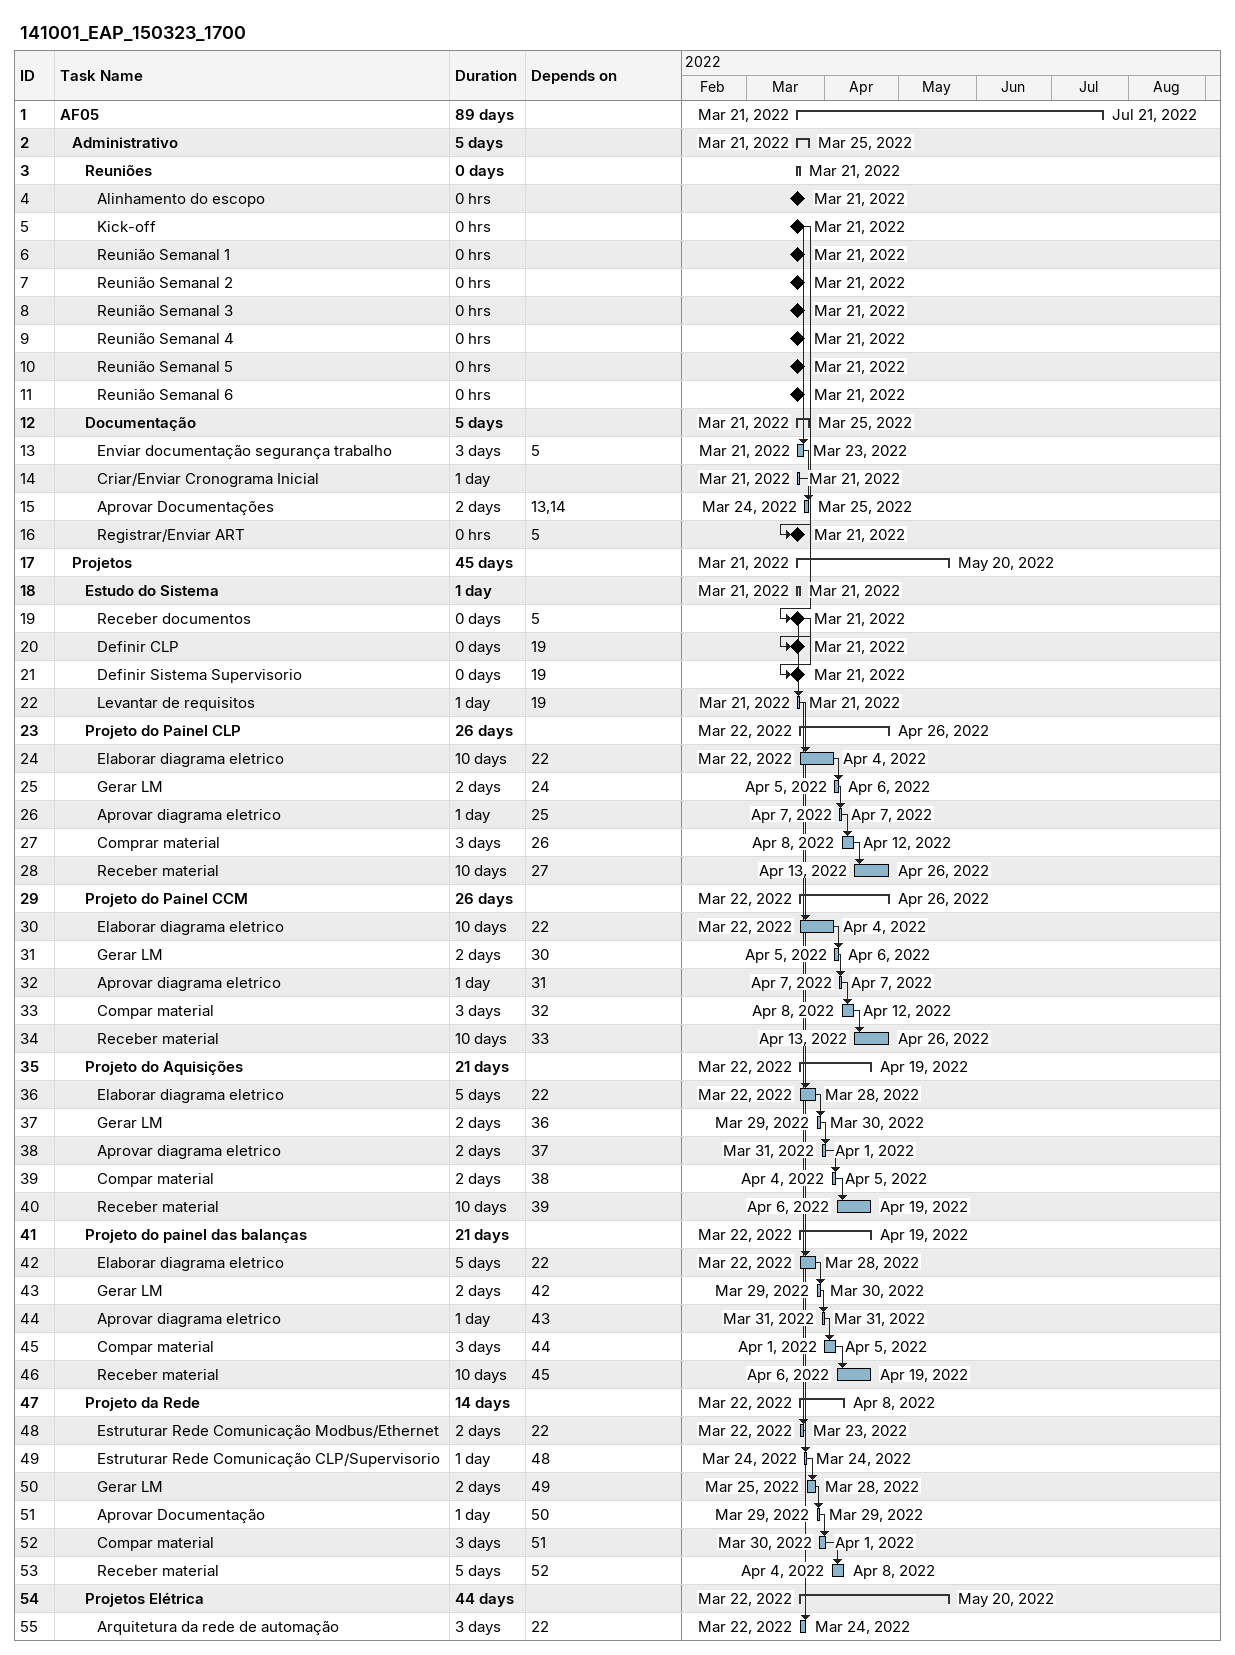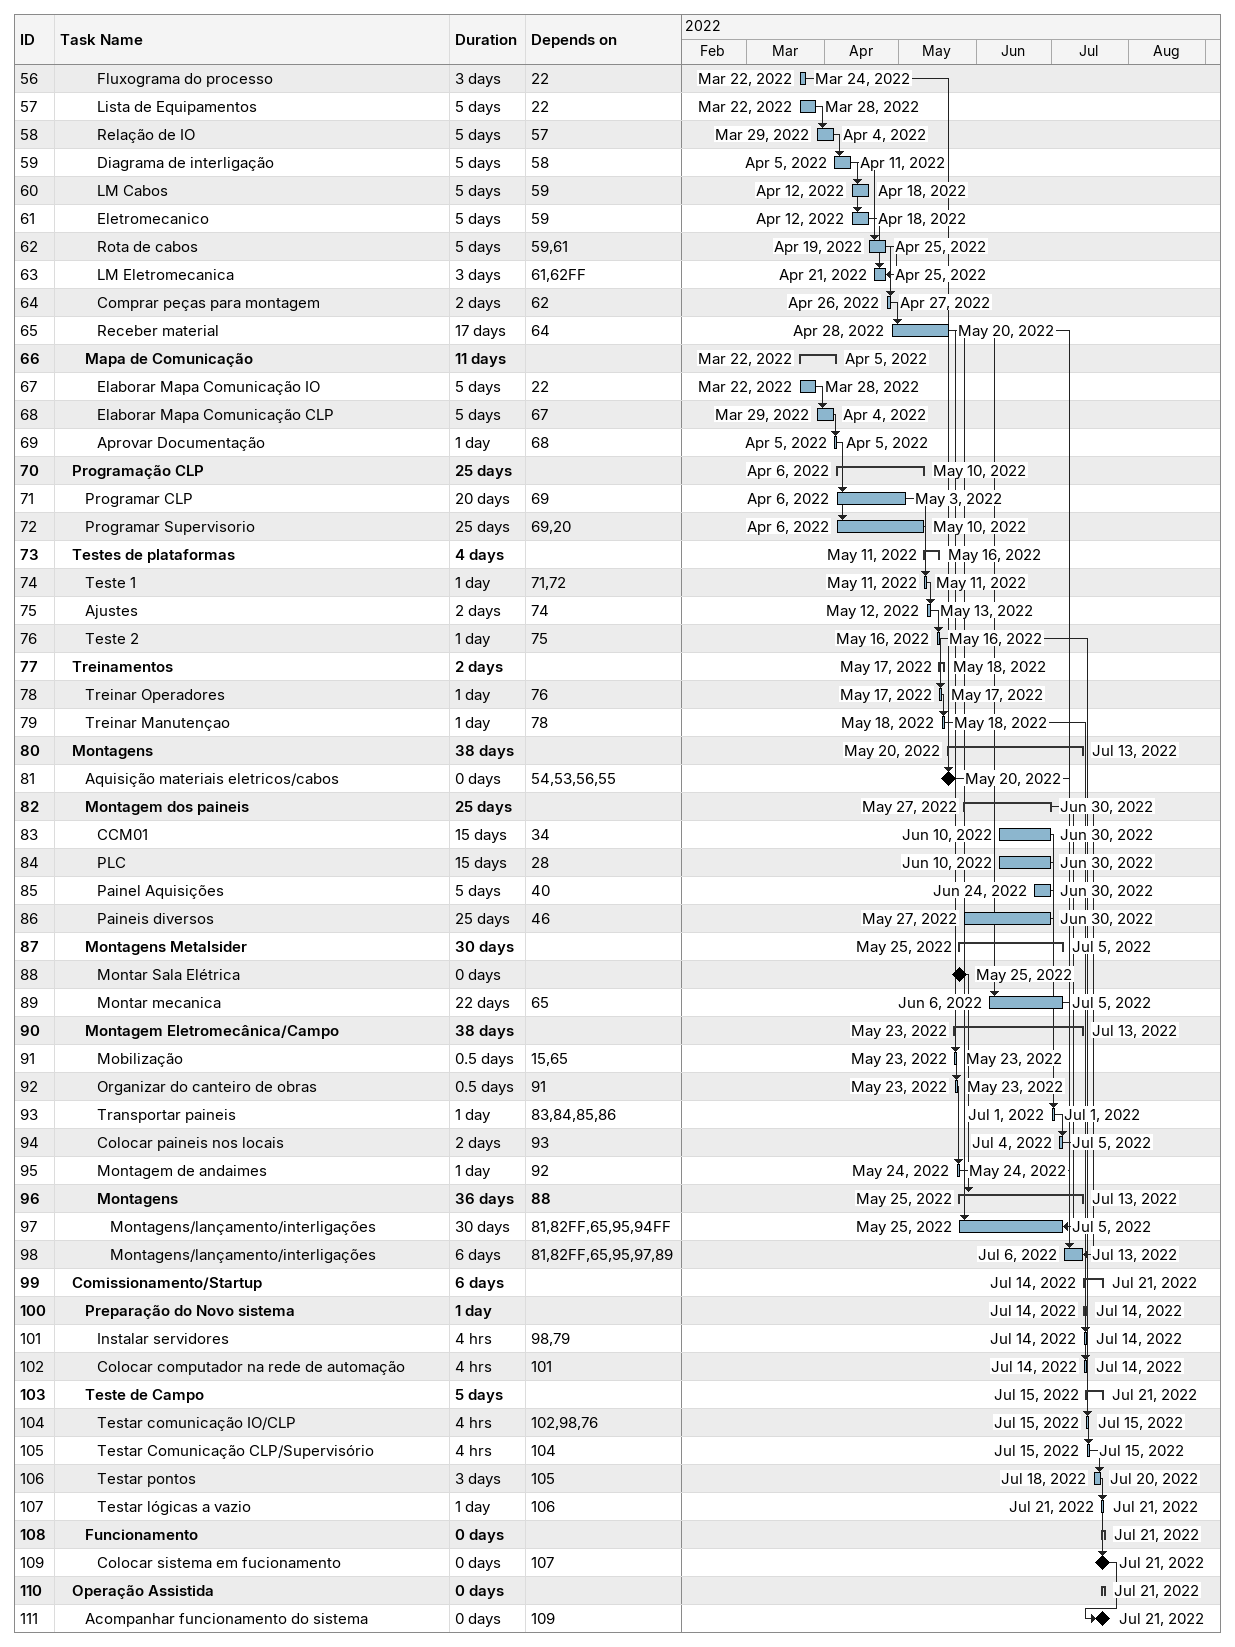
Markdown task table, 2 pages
141001_EAP_150323_1700

| ID | Level | Task | Duration | Start | Finish | Predecessors |
|---|---|---|---|---|---|---|
| 1 | 1 | **AF05** | 89d | 2022-03-21 | 2022-07-21 |  |
| 2 | 2 | **Administrativo** | 5d | 2022-03-21 | 2022-03-25 |  |
| 3 | 3 | **Reuniões** | 0d | 2022-03-21 | 2022-03-21 |  |
| 4 | 4 | Alinhamento do escopo | 0h | 2022-03-21 | 2022-03-21 |  |
| 5 | 4 | Kick-off | 0h | 2022-03-21 | 2022-03-21 |  |
| 6 | 4 | Reunião Semanal 1 | 0h | 2022-03-21 | 2022-03-21 |  |
| 7 | 4 | Reunião Semanal 2 | 0h | 2022-03-21 | 2022-03-21 |  |
| 8 | 4 | Reunião Semanal 3 | 0h | 2022-03-21 | 2022-03-21 |  |
| 9 | 4 | Reunião Semanal 4 | 0h | 2022-03-21 | 2022-03-21 |  |
| 10 | 4 | Reunião Semanal 5 | 0h | 2022-03-21 | 2022-03-21 |  |
| 11 | 4 | Reunião Semanal 6 | 0h | 2022-03-21 | 2022-03-21 |  |
| 12 | 3 | **Documentação** | 5d | 2022-03-21 | 2022-03-25 |  |
| 13 | 4 | Enviar documentação segurança trabalho | 3d | 2022-03-21 | 2022-03-23 | 5 |
| 14 | 4 | Criar/Enviar Cronograma Inicial | 1d | 2022-03-21 | 2022-03-21 |  |
| 15 | 4 | Aprovar Documentações | 2d | 2022-03-24 | 2022-03-25 | 13, 14 |
| 16 | 4 | Registrar/Enviar ART | 0h | 2022-03-21 | 2022-03-21 | 5 |
| 17 | 2 | **Projetos** | 45d | 2022-03-21 | 2022-05-20 |  |
| 18 | 3 | **Estudo do Sistema** | 1d | 2022-03-21 | 2022-03-21 |  |
| 19 | 4 | Receber documentos | 0d | 2022-03-21 | 2022-03-21 | 5 |
| 20 | 4 | Definir CLP | 0d | 2022-03-21 | 2022-03-21 | 19 |
| 21 | 4 | Definir Sistema Supervisorio | 0d | 2022-03-21 | 2022-03-21 | 19 |
| 22 | 4 | Levantar de requisitos | 1d | 2022-03-21 | 2022-03-21 | 19 |
| 23 | 3 | **Projeto do Painel CLP** | 26d | 2022-03-22 | 2022-04-26 |  |
| 24 | 4 | Elaborar diagrama eletrico | 10d | 2022-03-22 | 2022-04-04 | 22 |
| 25 | 4 | Gerar LM | 2d | 2022-04-05 | 2022-04-06 | 24 |
| 26 | 4 | Aprovar diagrama eletrico | 1d | 2022-04-07 | 2022-04-07 | 25 |
| 27 | 4 | Comprar material | 3d | 2022-04-08 | 2022-04-12 | 26 |
| 28 | 4 | Receber material | 10d | 2022-04-13 | 2022-04-26 | 27 |
| 29 | 3 | **Projeto do Painel CCM** | 26d | 2022-03-22 | 2022-04-26 |  |
| 30 | 4 | Elaborar diagrama eletrico | 10d | 2022-03-22 | 2022-04-04 | 22 |
| 31 | 4 | Gerar LM | 2d | 2022-04-05 | 2022-04-06 | 30 |
| 32 | 4 | Aprovar diagrama eletrico | 1d | 2022-04-07 | 2022-04-07 | 31 |
| 33 | 4 | Compar material | 3d | 2022-04-08 | 2022-04-12 | 32 |
| 34 | 4 | Receber material | 10d | 2022-04-13 | 2022-04-26 | 33 |
| 35 | 3 | **Projeto do Aquisições** | 21d | 2022-03-22 | 2022-04-19 |  |
| 36 | 4 | Elaborar diagrama eletrico | 5d | 2022-03-22 | 2022-03-28 | 22 |
| 37 | 4 | Gerar LM | 2d | 2022-03-29 | 2022-03-30 | 36 |
| 38 | 4 | Aprovar diagrama eletrico | 2d | 2022-03-31 | 2022-04-01 | 37 |
| 39 | 4 | Compar material | 2d | 2022-04-04 | 2022-04-05 | 38 |
| 40 | 4 | Receber material | 10d | 2022-04-06 | 2022-04-19 | 39 |
| 41 | 3 | **Projeto do painel das balanças** | 21d | 2022-03-22 | 2022-04-19 |  |
| 42 | 4 | Elaborar diagrama eletrico | 5d | 2022-03-22 | 2022-03-28 | 22 |
| 43 | 4 | Gerar LM | 2d | 2022-03-29 | 2022-03-30 | 42 |
| 44 | 4 | Aprovar diagrama eletrico | 1d | 2022-03-31 | 2022-03-31 | 43 |
| 45 | 4 | Compar material | 3d | 2022-04-01 | 2022-04-05 | 44 |
| 46 | 4 | Receber material | 10d | 2022-04-06 | 2022-04-19 | 45 |
| 47 | 3 | **Projeto da Rede** | 14d | 2022-03-22 | 2022-04-08 |  |
| 48 | 4 | Estruturar Rede Comunicação Modbus/Ethernet | 2d | 2022-03-22 | 2022-03-23 | 22 |
| 49 | 4 | Estruturar Rede Comunicação CLP/Supervisorio | 1d | 2022-03-24 | 2022-03-24 | 48 |
| 50 | 4 | Gerar LM | 2d | 2022-03-25 | 2022-03-28 | 49 |
| 51 | 4 | Aprovar Documentação | 1d | 2022-03-29 | 2022-03-29 | 50 |
| 52 | 4 | Compar material | 3d | 2022-03-30 | 2022-04-01 | 51 |
| 53 | 4 | Receber material | 5d | 2022-04-04 | 2022-04-08 | 52 |
| 54 | 3 | **Projetos Elétrica** | 44d | 2022-03-22 | 2022-05-20 |  |
| 55 | 4 | Arquitetura da rede de automação | 3d | 2022-03-22 | 2022-03-24 | 22 |
| 56 | 4 | Fluxograma do processo | 3d | 2022-03-22 | 2022-03-24 | 22 |
| 57 | 4 | Lista de Equipamentos | 5d | 2022-03-22 | 2022-03-28 | 22 |
| 58 | 4 | Relação de IO | 5d | 2022-03-29 | 2022-04-04 | 57 |
| 59 | 4 | Diagrama de interligação | 5d | 2022-04-05 | 2022-04-11 | 58 |
| 60 | 4 | LM Cabos | 5d | 2022-04-12 | 2022-04-18 | 59 |
| 61 | 4 | Eletromecanico | 5d | 2022-04-12 | 2022-04-18 | 59 |
| 62 | 4 | Rota de cabos | 5d | 2022-04-19 | 2022-04-25 | 59, 61 |
| 63 | 4 | LM Eletromecanica | 3d | 2022-04-21 | 2022-04-25 | 61, 62FF |
| 64 | 4 | Comprar peças para montagem | 2d | 2022-04-26 | 2022-04-27 | 62 |
| 65 | 4 | Receber material | 17d | 2022-04-28 | 2022-05-20 | 64 |
| 66 | 3 | **Mapa de Comunicação** | 11d | 2022-03-22 | 2022-04-05 |  |
| 67 | 4 | Elaborar Mapa Comunicação IO | 5d | 2022-03-22 | 2022-03-28 | 22 |
| 68 | 4 | Elaborar Mapa Comunicação CLP | 5d | 2022-03-29 | 2022-04-04 | 67 |
| 69 | 4 | Aprovar Documentação | 1d | 2022-04-05 | 2022-04-05 | 68 |
| 70 | 2 | **Programação CLP** | 25d | 2022-04-06 | 2022-05-10 |  |
| 71 | 3 | Programar CLP | 20d | 2022-04-06 | 2022-05-03 | 69 |
| 72 | 3 | Programar Supervisorio | 25d | 2022-04-06 | 2022-05-10 | 69, 20 |
| 73 | 2 | **Testes de plataformas** | 4d | 2022-05-11 | 2022-05-16 |  |
| 74 | 3 | Teste 1 | 1d | 2022-05-11 | 2022-05-11 | 71, 72 |
| 75 | 3 | Ajustes | 2d | 2022-05-12 | 2022-05-13 | 74 |
| 76 | 3 | Teste 2 | 1d | 2022-05-16 | 2022-05-16 | 75 |
| 77 | 2 | **Treinamentos** | 2d | 2022-05-17 | 2022-05-18 |  |
| 78 | 3 | Treinar Operadores | 1d | 2022-05-17 | 2022-05-17 | 76 |
| 79 | 3 | Treinar Manutençao | 1d | 2022-05-18 | 2022-05-18 | 78 |
| 80 | 2 | **Montagens** | 38d | 2022-05-20 | 2022-07-13 |  |
| 81 | 3 | Aquisição materiais eletricos/cabos | 0d | 2022-05-20 | 2022-05-20 | 54, 53, 56, 55 |
| 82 | 3 | **Montagem dos paineis** | 25d | 2022-05-27 | 2022-06-30 |  |
| 83 | 4 | CCM01 | 15d | 2022-06-10 | 2022-06-30 | 34 |
| 84 | 4 | PLC | 15d | 2022-06-10 | 2022-06-30 | 28 |
| 85 | 4 | Painel Aquisições | 5d | 2022-06-24 | 2022-06-30 | 40 |
| 86 | 4 | Paineis diversos | 25d | 2022-05-27 | 2022-06-30 | 46 |
| 87 | 3 | **Montagens Metalsider** | 30d | 2022-05-25 | 2022-07-05 |  |
| 88 | 4 | Montar Sala Elétrica | 0d | 2022-05-25 | 2022-05-25 |  |
| 89 | 4 | Montar mecanica | 22d | 2022-06-06 | 2022-07-05 | 65 |
| 90 | 3 | **Montagem Eletromecânica/Campo** | 38d | 2022-05-23 | 2022-07-13 |  |
| 91 | 4 | Mobilização | 0.5d | 2022-05-23 | 2022-05-23 | 15, 65 |
| 92 | 4 | Organizar do canteiro de obras | 0.5d | 2022-05-23 | 2022-05-23 | 91 |
| 93 | 4 | Transportar paineis | 1d | 2022-07-01 | 2022-07-01 | 83, 84, 85, 86 |
| 94 | 4 | Colocar paineis nos locais | 2d | 2022-07-04 | 2022-07-05 | 93 |
| 95 | 4 | Montagem de andaimes | 1d | 2022-05-24 | 2022-05-24 | 92 |
| 96 | 4 | **Montagens** | 36d | 2022-05-25 | 2022-07-13 | 88 |
| 97 | 5 | Montagens/lançamento/interligações | 30d | 2022-05-25 | 2022-07-05 | 81, 82FF, 65, 95, 94FF |
| 98 | 5 | Montagens/lançamento/interligações | 6d | 2022-07-06 | 2022-07-13 | 81, 82FF, 65, 95, 97, 89 |
| 99 | 2 | **Comissionamento/Startup** | 6d | 2022-07-14 | 2022-07-21 |  |
| 100 | 3 | **Preparação do Novo sistema** | 1d | 2022-07-14 | 2022-07-14 |  |
| 101 | 4 | Instalar servidores | 4h | 2022-07-14 | 2022-07-14 | 98, 79 |
| 102 | 4 | Colocar computador na rede de automação | 4h | 2022-07-14 | 2022-07-14 | 101 |
| 103 | 3 | **Teste de Campo** | 5d | 2022-07-15 | 2022-07-21 |  |
| 104 | 4 | Testar comunicação IO/CLP | 4h | 2022-07-15 | 2022-07-15 | 102, 98, 76 |
| 105 | 4 | Testar Comunicação CLP/Supervisório | 4h | 2022-07-15 | 2022-07-15 | 104 |
| 106 | 4 | Testar pontos | 3d | 2022-07-18 | 2022-07-20 | 105 |
| 107 | 4 | Testar lógicas a vazio | 1d | 2022-07-21 | 2022-07-21 | 106 |
| 108 | 3 | **Funcionamento** | 0d | 2022-07-21 | 2022-07-21 |  |
| 109 | 4 | Colocar sistema em fucionamento | 0d | 2022-07-21 | 2022-07-21 | 107 |
| 110 | 2 | **Operação Assistida** | 0d | 2022-07-21 | 2022-07-21 |  |
| 111 | 3 | Acompanhar funcionamento do sistema | 0d | 2022-07-21 | 2022-07-21 | 109 |
